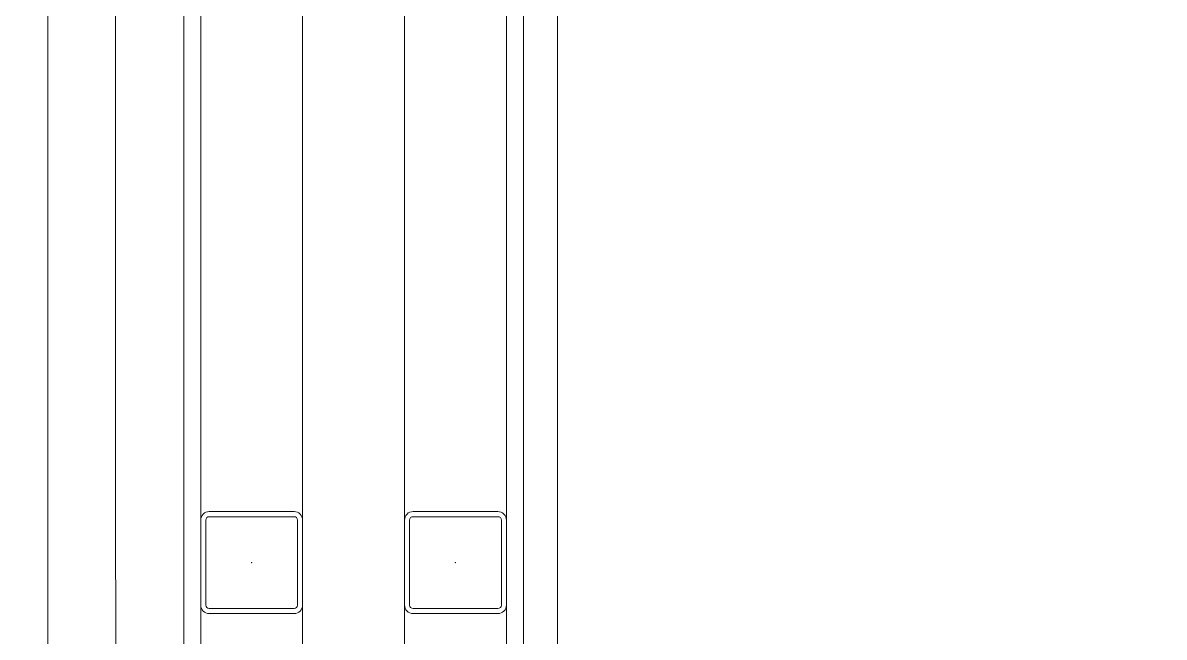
# Model space of a CAD drawing. Extents: x -2749 to 23780, y -1311 to 8245.
# Drawn here: x 7098 to 7165.2, y 1634.6 to 1670.8 of the extents above; entities that cross this region are included whole.
import ezdxf

# ---------------------------------------------------------------- set-up
doc = ezdxf.new("R2010")
doc.units = 0
doc.header["$MEASUREMENT"] = 0
doc.linetypes.add('DOT2', pattern=[0.125, 0, -0.125])
doc.linetypes.add('HIDDEN', pattern=[0.375, 0.25, -0.125])
doc.layers.get('0').update_dxf_attribs({"color": 9, "lineweight": 9})
for name, color, linetype, lineweight in [('06D', 9, 'Continuous', 9), ('10', 9, 'Continuous', 9), ('11', 9, 'Continuous', 9), ('20', 9, 'DOT2', 9), ('33', 9, 'BATTING', 9), ('35', 9, 'Continuous', 9), ('40', 9, 'Continuous', 9), ('40B', 9, 'Continuous', 9)]:
    doc.layers.add(name, color=color, linetype=linetype, lineweight=lineweight)
doc.linetypes.add('BATTING', pattern='A,0.0001,-0.1,[134,ltypeshp.shx,S=0.1,R=0,X=-0.1,Y=0],-0.2,[134,ltypeshp.shx,S=0.1,R=180,X=0.1,Y=0],-0.1', length=0.4001)

# ---------------------------------------------------------------- blocks, each defined once
blk = doc.blocks.new('prf-60x60')
for points in [[(-2.5, -6), (2.5, -6, 0.414214), (3, -5.5), (3, -0.5, 0.414214), (2.5, 0), (-2.5, 0, 0.414214), (-3, -0.5), (-3, -5.5, 0.414214)], [(-2.5, -5.7), (2.5, -5.7, 0.414214), (2.7, -5.5), (2.7, -0.5, 0.414214), (2.5, -0.3), (-2.5, -0.3, 0.414214), (-2.7, -0.5), (-2.7, -5.5, 0.414214)]]:
    blk.add_lwpolyline(points, format="xyb", close=True)
at = {"color": 252}
blk.add_point((0, -3), dxfattribs=at)
blk = doc.blocks.new('1.KAT PLANI')
at = {"layer": '06D'}
for points in [[(7107.5, 1575), (7099.5, 1575), (7099.5, 1700), (7107.5, 1700)], [(7114.5, 1699), (7114.5, 1582), (7120.5, 1582), (7120.5, 1699)]]:
    blk.add_lwpolyline(points, dxfattribs=at)
at = {"layer": '11'}
blk.add_lwpolyline([(7107.5, 1700), (7107.5, 1575), (7127.5, 1575), (7127.5, 1700), (7107.5, 1700)], dxfattribs=at)
blk.add_lwpolyline([(7108.5, 1699), (7108.5, 1576), (7126.5, 1576), (7126.5, 1699)], close=True, dxfattribs=at)
at = {"layer": '33', "ltscale": 0.4}
blk.add_lwpolyline([(7103.477, 1701.52), (7103.498, 1574.47), (7103.498, 1574.47)], dxfattribs=at)
at = {"layer": '40'}
blk.add_lwpolyline([(7024.089, 821.213, -0.130719), (9996.866, 1970.741, -0.130719)], format="xyb", dxfattribs=at)
at = {"layer": '40B'}
for points in [[(7107.5, 770.105, -0.130102), (10006.371, 1883.895), (9994.676, 1990.755, -0.029312), (10727.442, 2027.573), (10727.5, 916.432, 0.271408), (9762.5, 325), (7107.5, 325)], [(7492.5, 1837.5), (7492.5, 1180.203), (7492.777, 1179.734, 0.017274), (7129.5, 947.482), (7107.5, 947.482), (7107.5, 1830), (7107.5, 1837.5), (7492.5, 1837.5)]]:
    blk.add_lwpolyline(points, format="xyb", close=True, dxfattribs=at)
at = {"layer": '10'}
for p in [(7111.5, 1642), (7123.5, 1642)]:
    blk.add_blockref('prf-60x60', p, dxfattribs=at)

msp = doc.modelspace()

# ---------------------------------------------------------------- linework, layer by layer
at = {"layer": '20', "linetype": 'HIDDEN'}
msp.add_lwpolyline([(7129.5, 979.758, -0.152644), (10705.5, 2076.188, -0.10573)], format="xyb", dxfattribs=at)
at = {"layer": '35'}
msp.add_lwpolyline([(7497.5, 1835), (7497.5, 1182.711), (7497.581, 1182.573, 0.017498), (7129.5, 947.482), (7129.5, 1835)], format="xyb", close=True, dxfattribs=at)

# ---------------------------------------------------------------- block references
at = {"layer": '06D'}
msp.add_blockref('1.KAT PLANI', (0, 0), dxfattribs=at)

doc.saveas('drawing.dxf')
